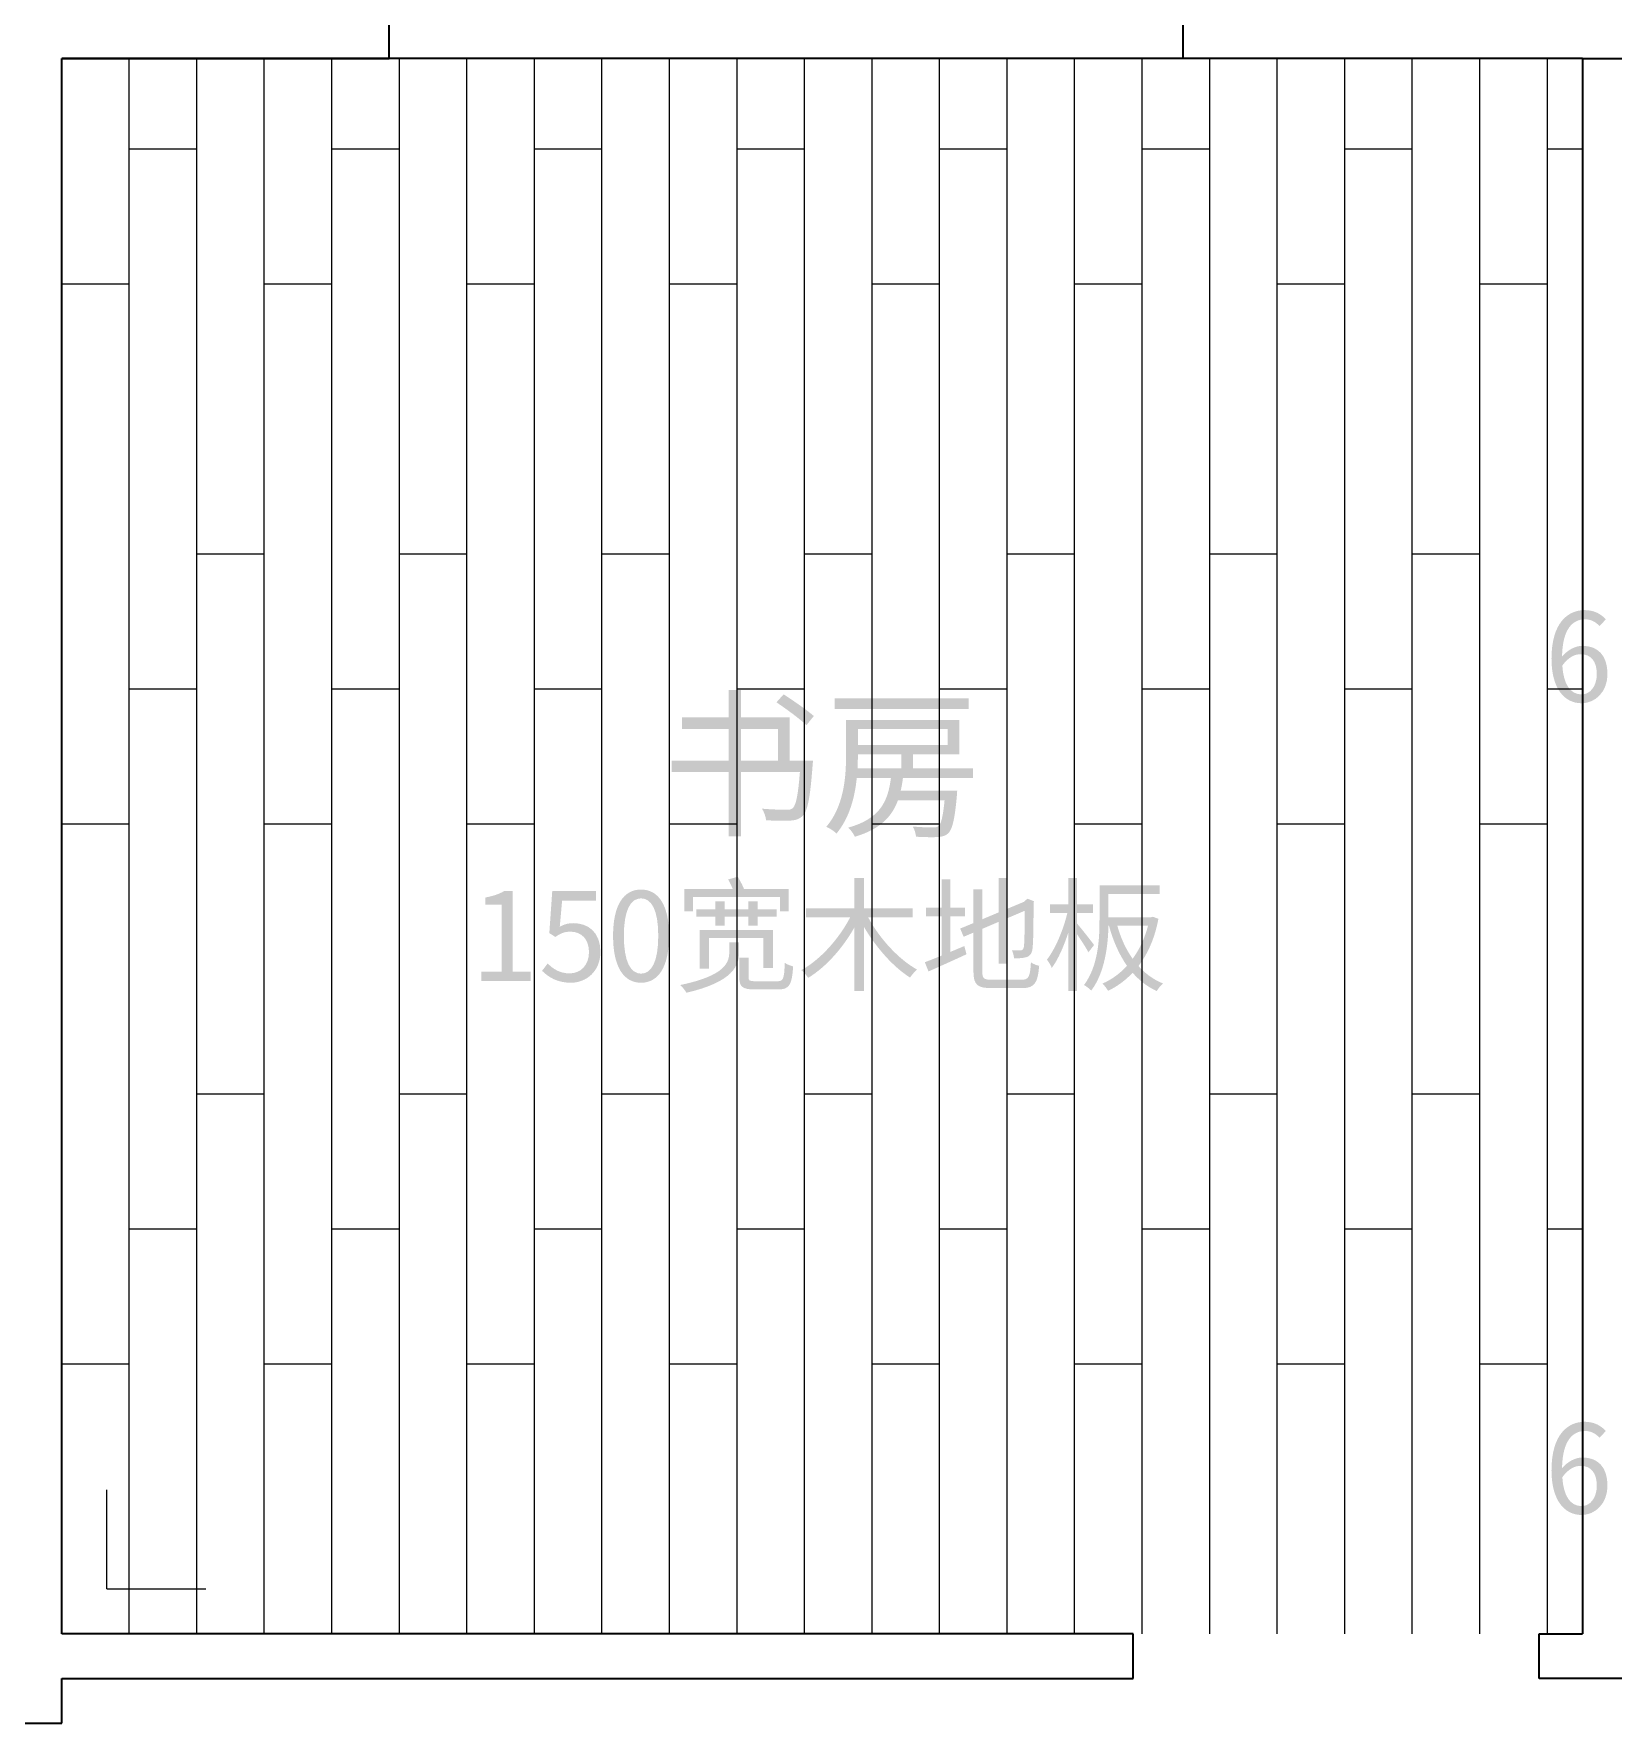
# Model space of a CAD drawing. Header units: millimetres. Extents: x -4600 to 229000, y -4300 to 19460.
# Drawn here: x 123774 to 127282, y 7731 to 11485 of the extents above; entities that cross this region are included whole.
import ezdxf

# ---------------------------------------------------------------- set-up
doc = ezdxf.new("R2010")
doc.units = ezdxf.units.MM
doc.header["$LTSCALE"] = 100
for name, color, linetype, lineweight in [('A-EX-WALL', 7, 'Continuous', 35), ('A-TEXT', 7, 'Continuous', 18), ('R2-FLOOR', 8, 'Continuous', 9)]:
    doc.layers.add(name, color=color, linetype=linetype, lineweight=lineweight)

# ---------------------------------------------------------------- blocks, each defined once
blk = doc.blocks.new('SOURCE_PROPOSED')
at = {"layer": 'A-EX-WALL'}
for p, q in [((4563.3, 9630), (4563.3, 10520)), ((6327, 9630), (6327, 10520)), ((3836.4, 6129.4), (3836.4, 9630)), ((7214, 9630), (3836.4, 9630)), ((3836.4, 9630), (4563.3, 9630)), ((7214, 9630), (7214, 6129.4)), ((7214, 9630), (8931.4, 9630)), ((6216.1, 6129.4), (3836.4, 6129.4)), ((6216.1, 6030), (6216.1, 6129.4)), ((7118, 6030), (7118, 6129.4)), ((7118, 6129.4), (7214, 6129.4)), ((3836.4, 6030), (6216.1, 6030)), ((3836.4, 5930.5), (3836.4, 6030)), ((7332.2, 6030), (7118, 6030)), ((3714, 5930.5), (3836.4, 5930.5))]:
    blk.add_line(p, q, dxfattribs=at)
blk = doc.blocks.new('R2_FLOORING')
at = {"layer": 'A-TEXT'}
h = blk.add_hatch(color=256, dxfattribs=at)
edge = h.paths.add_edge_path()
edge.add_spline(control_points=[(7212, 8197.2), (7243.1, 8197.2), (7269.6, 8223.3), (7269.6, 8262.1), (7269.6, 8304.1), (7247.7, 8324.8), (7213.9, 8324.8), (7198.4, 8324.8), (7180.9, 8315.8), (7168.6, 8300.8)], knot_values=[0, 0, 0, 0, 1, 1, 1, 2, 2, 2, 3, 3, 3, 3], degree=3, periodic=0)
edge.add_spline(control_points=[(7168.6, 8300.8), (7169.7, 8362.8), (7192.4, 8383.8), (7220.2, 8383.8), (7232.2, 8383.8), (7244.2, 8377.8), (7251.8, 8368.5)], knot_values=[0, 0, 0, 0, 1, 1, 1, 2, 2, 2, 2], degree=3, periodic=0)
edge.add_line((7251.8, 8368.5), (7266, 8383.8))
edge.add_spline(control_points=[(7266, 8383.8), (7254.8, 8395.8), (7239.8, 8404.2), (7219.1, 8404.2), (7180.3, 8404.2), (7145.2, 8374.5), (7145.2, 8296.2), (7145.2, 8230.2), (7173.8, 8197.2), (7212, 8197.2)], knot_values=[0, 0, 0, 0, 1, 1, 1, 2, 2, 2, 3, 3, 3, 3], degree=3, periodic=0)
edge = h.paths.add_edge_path(flags=0)
edge.add_spline(control_points=[(7169.2, 8280.9), (7182.3, 8299.5), (7197.5, 8306.3), (7209.8, 8306.3), (7234.1, 8306.3), (7245.8, 8289.1), (7245.8, 8262.1), (7245.8, 8234.8), (7231.1, 8216.8), (7212, 8216.8), (7186.9, 8216.8), (7171.9, 8239.4), (7169.2, 8280.9)], knot_values=[0, 0, 0, 0, 1, 1, 1, 2, 2, 2, 3, 3, 3, 4, 4, 4, 4], degree=3, periodic=0)
h = blk.add_hatch(color=256, dxfattribs=at)
edge = h.paths.add_edge_path()
edge.add_line((5214, 8165.6), (5214, 8139.7))
edge.add_line((5214, 8139.7), (5317.5, 8139.7))
edge.add_line((5317.5, 8139.7), (5317.5, 8069.8))
edge.add_line((5317.5, 8069.8), (5190.5, 8069.8))
edge.add_line((5190.5, 8069.8), (5190.5, 8044.3))
edge.add_line((5190.5, 8044.3), (5317.5, 8044.3))
edge.add_line((5317.5, 8044.3), (5317.5, 7901.7))
edge.add_line((5317.5, 7901.7), (5344.5, 7901.7))
edge.add_line((5344.5, 7901.7), (5344.5, 8044.3))
edge.add_line((5344.5, 8044.3), (5475.7, 8044.3))
edge.add_spline(control_points=[(5475.7, 8044.3), (5471.8, 7992.8), (5466.9, 7970.5), (5459.8, 7964.1), (5456.2, 7960.9), (5452.3, 7960.5), (5444.9, 7960.5), (5436.7, 7960.5), (5413.7, 7960.9), (5391.3, 7963)], knot_values=[0, 0, 0, 0, 1, 1, 1, 2, 2, 2, 3, 3, 3, 3], degree=3, periodic=0)
edge.add_spline(control_points=[(5391.3, 7963), (5396.3, 7955.6), (5399.8, 7944.9), (5400.5, 7937.1)], knot_values=[0, 0, 0, 0, 1, 1, 1, 1], degree=3, periodic=0)
edge.add_spline(control_points=[(5400.5, 7937.1), (5422.2, 7936.1), (5443.5, 7935.7), (5454.4, 7936.4)], knot_values=[0, 0, 0, 0, 1, 1, 1, 1], degree=3, periodic=0)
edge.add_spline(control_points=[(5454.4, 7936.4), (5466.9, 7937.5), (5475, 7939.6), (5482.1, 7947.4)], knot_values=[0, 0, 0, 0, 1, 1, 1, 1], degree=3, periodic=0)
edge.add_spline(control_points=[(5482.1, 7947.4), (5492.8, 7957.7), (5498.4, 7986.4), (5503.8, 8057.7)], knot_values=[0, 0, 0, 0, 1, 1, 1, 1], degree=3, periodic=0)
edge.add_spline(control_points=[(5503.8, 8057.7), (5504.1, 8061.6), (5504.8, 8069.8), (5504.8, 8069.8)], knot_values=[0, 0, 0, 0, 1, 1, 1, 1], degree=3, periodic=0)
edge.add_line((5504.8, 8069.8), (5453, 8069.8))
edge.add_line((5453, 8069.8), (5453, 8165.6))
edge.add_line((5453, 8165.6), (5344.5, 8165.6))
edge.add_line((5344.5, 8165.6), (5344.5, 8226.6))
edge.add_line((5344.5, 8226.6), (5317.5, 8226.6))
edge.add_line((5317.5, 8226.6), (5317.5, 8165.6))
edge.add_line((5317.5, 8165.6), (5214, 8165.6))
h.paths.add_polyline_path([(5344.5, 8069.8), (5344.5, 8139.7), (5426.8, 8139.7), (5426.8, 8069.8), (5344.5, 8069.8)], flags=0)
edge = h.paths.add_edge_path(flags=0)
edge.add_spline(control_points=[(5423.6, 8199.3), (5446.3, 8184), (5475.7, 8162.4), (5490.3, 8148.5)], knot_values=[0, 0, 0, 0, 1, 1, 1, 1], degree=3, periodic=0)
edge.add_line((5490.3, 8148.5), (5506.6, 8168.8))
edge.add_spline(control_points=[(5506.6, 8168.8), (5491.7, 8181.9), (5461.5, 8202.8), (5439.6, 8217)], knot_values=[0, 0, 0, 0, 1, 1, 1, 1], degree=3, periodic=0)
edge.add_line((5439.6, 8217), (5423.6, 8199.3))
for points in [[(5552.7, 8208.5), (5552.7, 8184.4), (5850.7, 8184.4), (5850.7, 8208.5), (5552.7, 8208.5)], [(5361.4, 7757), (5361.4, 7739.3), (5308.7, 7739.3), (5308.7, 7757.3), (5287.7, 7757.3), (5287.7, 7739.3), (5246, 7739.3), (5246, 7722.7), (5287.7, 7722.7), (5287.7, 7703), (5308.7, 7703), (5308.7, 7722.7), (5361.4, 7722.7), (5361.4, 7702.7), (5381.8, 7702.7), (5381.8, 7722.7), (5424.4, 7722.7), (5424.4, 7739.3), (5381.8, 7739.3), (5381.8, 7757), (5361.4, 7757)]]:
    blk.add_hatch(color=256, dxfattribs=at).paths.add_polyline_path(points)
h = blk.add_hatch(color=256, dxfattribs=at)
edge = h.paths.add_edge_path()
edge.add_line((5578.2, 8160.2), (5578.2, 8081.1))
edge.add_spline(control_points=[(5578.2, 8081.1), (5578.2, 8033.3), (5573.6, 7968.7), (5534.3, 7922.6)], knot_values=[0, 0, 0, 0, 1, 1, 1, 1], degree=3, periodic=0)
edge.add_spline(control_points=[(5534.3, 7922.6), (5541, 7920.1), (5552.3, 7912.3), (5557, 7907.7)], knot_values=[0, 0, 0, 0, 1, 1, 1, 1], degree=3, periodic=0)
edge.add_spline(control_points=[(5557, 7907.7), (5585.7, 7942.1), (5597.8, 7988.6), (5602, 8031.1)], knot_values=[0, 0, 0, 0, 1, 1, 1, 1], degree=3, periodic=0)
edge.add_line((5602, 8031.1), (5677.9, 8031.1))
edge.add_spline(control_points=[(5677.9, 8031.1), (5671.2, 7978.3), (5653.4, 7940.3), (5582.9, 7920.8)], knot_values=[0, 0, 0, 0, 1, 1, 1, 1], degree=3, periodic=0)
edge.add_spline(control_points=[(5582.9, 7920.8), (5588.2, 7916.2), (5595.3, 7906.6), (5597.8, 7900.6)], knot_values=[0, 0, 0, 0, 1, 1, 1, 1], degree=3, periodic=0)
edge.add_spline(control_points=[(5597.8, 7900.6), (5653.1, 7916.9), (5679.7, 7944.2), (5693.5, 7981.5)], knot_values=[0, 0, 0, 0, 1, 1, 1, 1], degree=3, periodic=0)
edge.add_line((5693.5, 7981.5), (5797.1, 7981.5))
edge.add_spline(control_points=[(5797.1, 7981.5), (5793.5, 7944.9), (5789.3, 7929.3), (5784, 7924.4)], knot_values=[0, 0, 0, 0, 1, 1, 1, 1], degree=3, periodic=0)
edge.add_spline(control_points=[(5784, 7924.4), (5780.8, 7921.5), (5777.2, 7921.2), (5770.8, 7921.2), (5764.1, 7921.2), (5745.7, 7921.5), (5726.5, 7923.3)], knot_values=[0, 0, 0, 0, 1, 1, 1, 2, 2, 2, 2], degree=3, periodic=0)
edge.add_spline(control_points=[(5726.5, 7923.3), (5730.4, 7916.9), (5733.2, 7907.3), (5733.6, 7900.6)], knot_values=[0, 0, 0, 0, 1, 1, 1, 1], degree=3, periodic=0)
edge.add_spline(control_points=[(5733.6, 7900.6), (5753.5, 7899.5), (5772.6, 7899.2), (5781.8, 7899.9), (5792.1, 7900.6), (5799.2, 7902.4), (5805.6, 7908.4)], knot_values=[0, 0, 0, 0, 1, 1, 1, 2, 2, 2, 2], degree=3, periodic=0)
edge.add_spline(control_points=[(5805.6, 7908.4), (5814.5, 7917.6), (5819.8, 7939.6), (5824.4, 7992.1)], knot_values=[0, 0, 0, 0, 1, 1, 1, 1], degree=3, periodic=0)
edge.add_spline(control_points=[(5824.4, 7992.1), (5824.8, 7995.3), (5825.1, 8002.8), (5825.1, 8002.8)], knot_values=[0, 0, 0, 0, 1, 1, 1, 1], degree=3, periodic=0)
edge.add_line((5825.1, 8002.8), (5699.6, 8002.8))
edge.add_spline(control_points=[(5699.6, 8002.8), (5701.7, 8011.6), (5703.5, 8021.2), (5704.5, 8031.1)], knot_values=[0, 0, 0, 0, 1, 1, 1, 1], degree=3, periodic=0)
edge.add_line((5704.5, 8031.1), (5859.9, 8031.1))
edge.add_line((5859.9, 8031.1), (5859.9, 8052.8))
edge.add_line((5859.9, 8052.8), (5727.2, 8052.8))
edge.add_line((5727.2, 8052.8), (5727.2, 8084))
edge.add_line((5727.2, 8084), (5830.1, 8084))
edge.add_line((5830.1, 8084), (5830.1, 8160.2))
edge.add_line((5830.1, 8160.2), (5578.2, 8160.2))
h.paths.add_polyline_path([(5604.5, 8139.7), (5803.8, 8139.7), (5803.8, 8104.6), (5604.5, 8104.6), (5604.5, 8139.7)], flags=0)
edge = h.paths.add_edge_path(flags=0)
edge.add_line((5604.5, 8084), (5701, 8084))
edge.add_line((5701, 8084), (5701, 8052.8))
edge.add_line((5701, 8052.8), (5603.8, 8052.8))
edge.add_spline(control_points=[(5603.8, 8052.8), (5604.1, 8062.7), (5604.5, 8071.9), (5604.5, 8080.8)], knot_values=[0, 0, 0, 0, 1, 1, 1, 1], degree=3, periodic=0)
edge.add_line((5604.5, 8080.8), (5604.5, 8084))
h = blk.add_hatch(color=256, dxfattribs=at)
edge = h.paths.add_edge_path()
edge.add_spline(control_points=[(5316.3, 7805.6), (5319.9, 7799.1), (5323.4, 7791.4), (5326.7, 7784.6)], knot_values=[0, 0, 0, 0, 1, 1, 1, 1], degree=3, periodic=0)
edge.add_line((5326.7, 7784.6), (5219.2, 7784.6))
edge.add_line((5219.2, 7784.6), (5219.2, 7734.7))
edge.add_line((5219.2, 7734.7), (5238.3, 7734.7))
edge.add_line((5238.3, 7734.7), (5238.3, 7766.9))
edge.add_line((5238.3, 7766.9), (5431.2, 7766.9))
edge.add_line((5431.2, 7766.9), (5431.2, 7734.7))
edge.add_line((5431.2, 7734.7), (5451.1, 7734.7))
edge.add_line((5451.1, 7734.7), (5451.1, 7784.6))
edge.add_line((5451.1, 7784.6), (5351.5, 7784.6))
edge.add_spline(control_points=[(5351.5, 7784.6), (5348.3, 7792.8), (5342.5, 7803.7), (5337.6, 7811.6)], knot_values=[0, 0, 0, 0, 1, 1, 1, 1], degree=3, periodic=0)
edge.add_line((5337.6, 7811.6), (5316.3, 7805.6))
h = blk.add_hatch(color=256, dxfattribs=at)
edge = h.paths.add_edge_path()
edge.add_line((4768.2, 7579.7), (4877.9, 7579.7))
edge.add_line((4877.9, 7579.7), (4877.9, 7600.4))
edge.add_line((4877.9, 7600.4), (4837.8, 7600.4))
edge.add_line((4837.8, 7600.4), (4837.8, 7779.7))
edge.add_line((4837.8, 7779.7), (4818.7, 7779.7))
edge.add_spline(control_points=[(4818.7, 7779.7), (4807.8, 7773.4), (4794.9, 7768.8), (4777.2, 7765.5)], knot_values=[0, 0, 0, 0, 1, 1, 1, 1], degree=3, periodic=0)
edge.add_line((4777.2, 7765.5), (4777.2, 7749.7))
edge.add_line((4777.2, 7749.7), (4812.9, 7749.7))
edge.add_line((4812.9, 7749.7), (4812.9, 7600.4))
edge.add_line((4812.9, 7600.4), (4768.2, 7600.4))
edge.add_line((4768.2, 7600.4), (4768.2, 7579.7))
h = blk.add_hatch(color=256, dxfattribs=at)
edge = h.paths.add_edge_path()
edge.add_spline(control_points=[(4967.1, 7576.1), (5000.7, 7576.1), (5032.6, 7601), (5032.6, 7644.6), (5032.6, 7688.8), (5005.3, 7708.5), (4972.3, 7708.5), (4960.3, 7708.5), (4951.3, 7705.5), (4942.3, 7700.6)], knot_values=[0, 0, 0, 0, 1, 1, 1, 2, 2, 2, 3, 3, 3, 3], degree=3, periodic=0)
edge.add_line((4942.3, 7700.6), (4947.5, 7758.4))
edge.add_line((4947.5, 7758.4), (5022.8, 7758.4))
edge.add_line((5022.8, 7758.4), (5022.8, 7779.7))
edge.add_line((5022.8, 7779.7), (4925.6, 7779.7))
edge.add_line((4925.6, 7779.7), (4919.1, 7686.4))
edge.add_line((4919.1, 7686.4), (4932.4, 7677.9))
edge.add_spline(control_points=[(4932.4, 7677.9), (4943.9, 7685.5), (4952.4, 7689.6), (4965.7, 7689.6), (4990.8, 7689.6), (5007.2, 7672.7), (5007.2, 7644.1), (5007.2, 7614.9), (4988.4, 7596.9), (4964.6, 7596.9), (4941.4, 7596.9), (4926.7, 7607.5), (4915.5, 7619)], knot_values=[0, 0, 0, 0, 1, 1, 1, 2, 2, 2, 3, 3, 3, 4, 4, 4, 4], degree=3, periodic=0)
edge.add_line((4915.5, 7619), (4903, 7602.6))
edge.add_spline(control_points=[(4903, 7602.6), (4916.6, 7589.2), (4935.7, 7576.1), (4967.1, 7576.1)], knot_values=[0, 0, 0, 0, 1, 1, 1, 1], degree=3, periodic=0)
h = blk.add_hatch(color=256, dxfattribs=at)
edge = h.paths.add_edge_path()
edge.add_spline(control_points=[(5122.9, 7576.1), (5160.8, 7576.1), (5185.1, 7610.5), (5185.1, 7680.4), (5185.1, 7749.7), (5160.8, 7783.2), (5122.9, 7783.2), (5084.7, 7783.2), (5060.7, 7749.7), (5060.7, 7680.4), (5060.7, 7610.5), (5084.7, 7576.1), (5122.9, 7576.1)], knot_values=[0, 0, 0, 0, 1, 1, 1, 2, 2, 2, 3, 3, 3, 4, 4, 4, 4], degree=3, periodic=0)
edge = h.paths.add_edge_path(flags=0)
edge.add_spline(control_points=[(5122.9, 7596.3), (5100.2, 7596.3), (5084.7, 7621.7), (5084.7, 7680.4), (5084.7, 7738.8), (5100.2, 7763.6), (5122.9, 7763.6), (5145.5, 7763.6), (5161.1, 7738.8), (5161.1, 7680.4), (5161.1, 7621.7), (5145.5, 7596.3), (5122.9, 7596.3)], knot_values=[0, 0, 0, 0, 1, 1, 1, 2, 2, 2, 3, 3, 3, 4, 4, 4, 4], degree=3, periodic=0)
h = blk.add_hatch(color=256, dxfattribs=at)
edge = h.paths.add_edge_path()
edge.add_line((5596.8, 7808.6), (5596.8, 7741.8))
edge.add_line((5596.8, 7741.8), (5489.6, 7741.8))
edge.add_line((5489.6, 7741.8), (5489.6, 7721.3))
edge.add_line((5489.6, 7721.3), (5587.3, 7721.3))
edge.add_spline(control_points=[(5587.3, 7721.3), (5562.7, 7673.8), (5521, 7627.2), (5479, 7604.2)], knot_values=[0, 0, 0, 0, 1, 1, 1, 1], degree=3, periodic=0)
edge.add_spline(control_points=[(5479, 7604.2), (5483.9, 7600.1), (5490.7, 7592.2), (5494.2, 7587)], knot_values=[0, 0, 0, 0, 1, 1, 1, 1], degree=3, periodic=0)
edge.add_spline(control_points=[(5494.2, 7587), (5533, 7610.5), (5570.6, 7652.5), (5596.8, 7699.2)], knot_values=[0, 0, 0, 0, 1, 1, 1, 1], degree=3, periodic=0)
edge.add_line((5596.8, 7699.2), (5596.8, 7557.9))
edge.add_line((5596.8, 7557.9), (5618.4, 7557.9))
edge.add_line((5618.4, 7557.9), (5618.4, 7699.5))
edge.add_spline(control_points=[(5618.4, 7699.5), (5645.1, 7654.2), (5682.8, 7611.3), (5720.4, 7587.6)], knot_values=[0, 0, 0, 0, 1, 1, 1, 1], degree=3, periodic=0)
edge.add_spline(control_points=[(5720.4, 7587.6), (5724, 7593.3), (5731.1, 7601.2), (5736, 7605.3)], knot_values=[0, 0, 0, 0, 1, 1, 1, 1], degree=3, periodic=0)
edge.add_spline(control_points=[(5736, 7605.3), (5694.8, 7628.2), (5652.2, 7674.9), (5627.4, 7721.3)], knot_values=[0, 0, 0, 0, 1, 1, 1, 1], degree=3, periodic=0)
edge.add_line((5627.4, 7721.3), (5726.4, 7721.3))
edge.add_line((5726.4, 7721.3), (5726.4, 7741.8))
edge.add_line((5726.4, 7741.8), (5618.4, 7741.8))
edge.add_line((5618.4, 7741.8), (5618.4, 7808.6))
edge.add_line((5618.4, 7808.6), (5596.8, 7808.6))
h = blk.add_hatch(color=256, dxfattribs=at)
edge = h.paths.add_edge_path()
edge.add_line((5753.2, 7621.7), (5761.4, 7601.2))
edge.add_spline(control_points=[(5761.4, 7601.2), (5785.4, 7611.9), (5816.5, 7625.8), (5845.7, 7639.4)], knot_values=[0, 0, 0, 0, 1, 1, 1, 1], degree=3, periodic=0)
edge.add_line((5845.7, 7639.4), (5841, 7657.7))
edge.add_line((5841, 7657.7), (5809.9, 7644.6))
edge.add_line((5809.9, 7644.6), (5809.9, 7723.7))
edge.add_line((5809.9, 7723.7), (5842.1, 7723.7))
edge.add_line((5842.1, 7723.7), (5842.1, 7743.1))
edge.add_line((5842.1, 7743.1), (5809.9, 7743.1))
edge.add_line((5809.9, 7743.1), (5809.9, 7805.6))
edge.add_line((5809.9, 7805.6), (5790.6, 7805.6))
edge.add_line((5790.6, 7805.6), (5790.6, 7743.1))
edge.add_line((5790.6, 7743.1), (5755.6, 7743.1))
edge.add_line((5755.6, 7743.1), (5755.6, 7723.7))
edge.add_line((5755.6, 7723.7), (5790.6, 7723.7))
edge.add_line((5790.6, 7723.7), (5790.6, 7636.4))
edge.add_spline(control_points=[(5790.6, 7636.4), (5776.4, 7630.7), (5763.5, 7625.5), (5753.2, 7621.7)], knot_values=[0, 0, 0, 0, 1, 1, 1, 1], degree=3, periodic=0)
h = blk.add_hatch(color=256, dxfattribs=at)
edge = h.paths.add_edge_path()
edge.add_line((5861.2, 7783.5), (5861.2, 7708.7))
edge.add_line((5861.2, 7708.7), (5831.8, 7696.5))
edge.add_line((5831.8, 7696.5), (5839.4, 7678.2))
edge.add_line((5839.4, 7678.2), (5861.2, 7687.5))
edge.add_line((5861.2, 7687.5), (5861.2, 7601.2))
edge.add_spline(control_points=[(5861.2, 7601.2), (5861.2, 7571.5), (5870.2, 7564.1), (5901.6, 7564.1), (5908.7, 7564.1), (5961.4, 7564.1), (5969, 7564.1), (5997.4, 7564.1), (6004.2, 7576.1), (6007.2, 7613.8)], knot_values=[0, 0, 0, 0, 1, 1, 1, 2, 2, 2, 3, 3, 3, 3], degree=3, periodic=0)
edge.add_spline(control_points=[(6007.2, 7613.8), (6001.7, 7614.6), (5993.6, 7617.9), (5988.9, 7621.4)], knot_values=[0, 0, 0, 0, 1, 1, 1, 1], degree=3, periodic=0)
edge.add_spline(control_points=[(5988.9, 7621.4), (5987, 7590), (5984.3, 7582.7), (5968.2, 7582.7), (5957.3, 7582.7), (5911.4, 7582.7), (5902.4, 7582.7), (5884.1, 7582.7), (5880.9, 7585.7), (5880.9, 7600.7)], knot_values=[0, 0, 0, 0, 1, 1, 1, 2, 2, 2, 3, 3, 3, 3], degree=3, periodic=0)
edge.add_line((5880.9, 7600.7), (5880.9, 7695.9))
edge.add_line((5880.9, 7695.9), (5917.4, 7711.5))
edge.add_line((5917.4, 7711.5), (5917.4, 7618.7))
edge.add_line((5917.4, 7618.7), (5936.8, 7618.7))
edge.add_line((5936.8, 7618.7), (5936.8, 7719.7))
edge.add_line((5936.8, 7719.7), (5975, 7736))
edge.add_spline(control_points=[(5975, 7736), (5975, 7692.1), (5974.5, 7661.8), (5973.1, 7655.3), (5971.7, 7649), (5969.3, 7647.9), (5964.9, 7647.9), (5962.2, 7647.9), (5953.2, 7647.9), (5946.6, 7648.4)], knot_values=[0, 0, 0, 0, 1, 1, 1, 2, 2, 2, 3, 3, 3, 3], degree=3, periodic=0)
edge.add_spline(control_points=[(5946.6, 7648.4), (5949.1, 7643.8), (5950.7, 7635.9), (5951.5, 7630.4)], knot_values=[0, 0, 0, 0, 1, 1, 1, 1], degree=3, periodic=0)
edge.add_spline(control_points=[(5951.5, 7630.4), (5959.2, 7630.4), (5970.1, 7630.4), (5977.2, 7632.6)], knot_values=[0, 0, 0, 0, 1, 1, 1, 1], degree=3, periodic=0)
edge.add_spline(control_points=[(5977.2, 7632.6), (5985.4, 7634.5), (5990.6, 7639.4), (5992.2, 7650.6)], knot_values=[0, 0, 0, 0, 1, 1, 1, 1], degree=3, periodic=0)
edge.add_spline(control_points=[(5992.2, 7650.6), (5994.1, 7661.3), (5994.7, 7702.2), (5994.7, 7753.5)], knot_values=[0, 0, 0, 0, 1, 1, 1, 1], degree=3, periodic=0)
edge.add_line((5994.7, 7753.5), (5995.7, 7757.3))
edge.add_line((5995.7, 7757.3), (5981.3, 7762.8))
edge.add_line((5981.3, 7762.8), (5977.5, 7759.8))
edge.add_line((5977.5, 7759.8), (5973.4, 7755.9))
edge.add_line((5973.4, 7755.9), (5936.8, 7740.7))
edge.add_line((5936.8, 7740.7), (5936.8, 7808.9))
edge.add_line((5936.8, 7808.9), (5917.4, 7808.9))
edge.add_line((5917.4, 7808.9), (5917.4, 7732.5))
edge.add_line((5917.4, 7732.5), (5880.9, 7717.2))
edge.add_line((5880.9, 7717.2), (5880.9, 7783.5))
edge.add_line((5880.9, 7783.5), (5861.2, 7783.5))
h = blk.add_hatch(color=256, dxfattribs=at)
edge = h.paths.add_edge_path()
edge.add_line((6072.1, 7808.9), (6072.1, 7750.5))
edge.add_line((6072.1, 7750.5), (6031.2, 7750.5))
edge.add_line((6031.2, 7750.5), (6031.2, 7731.1))
edge.add_line((6031.2, 7731.1), (6069.7, 7731.1))
edge.add_spline(control_points=[(6069.7, 7731.1), (6061, 7693.5), (6042.7, 7650.6), (6024.4, 7627.4)], knot_values=[0, 0, 0, 0, 1, 1, 1, 1], degree=3, periodic=0)
edge.add_spline(control_points=[(6024.4, 7627.4), (6027.9, 7622.8), (6033.1, 7614.6), (6035.3, 7609.1)], knot_values=[0, 0, 0, 0, 1, 1, 1, 1], degree=3, periodic=0)
edge.add_spline(control_points=[(6035.3, 7609.1), (6049, 7627.4), (6062.3, 7657.4), (6072.1, 7688.5)], knot_values=[0, 0, 0, 0, 1, 1, 1, 1], degree=3, periodic=0)
edge.add_line((6072.1, 7688.5), (6072.1, 7558.1))
edge.add_line((6072.1, 7558.1), (6091.5, 7558.1))
edge.add_line((6091.5, 7558.1), (6091.5, 7683.6))
edge.add_spline(control_points=[(6091.5, 7683.6), (6100.8, 7670), (6111.7, 7653.1), (6116.6, 7643.8)], knot_values=[0, 0, 0, 0, 1, 1, 1, 1], degree=3, periodic=0)
edge.add_line((6116.6, 7643.8), (6129.2, 7659.9))
edge.add_spline(control_points=[(6129.2, 7659.9), (6123.7, 7667.5), (6099.4, 7698.6), (6091.5, 7707.4)], knot_values=[0, 0, 0, 0, 1, 1, 1, 1], degree=3, periodic=0)
edge.add_line((6091.5, 7707.4), (6091.5, 7731.1))
edge.add_line((6091.5, 7731.1), (6127, 7731.1))
edge.add_line((6127, 7731.1), (6127, 7750.5))
edge.add_line((6127, 7750.5), (6091.5, 7750.5))
edge.add_line((6091.5, 7750.5), (6091.5, 7808.9))
edge.add_line((6091.5, 7808.9), (6072.1, 7808.9))
h = blk.add_hatch(color=256, dxfattribs=at)
edge = h.paths.add_edge_path()
edge.add_line((6141.2, 7792.2), (6141.2, 7715.6))
edge.add_spline(control_points=[(6141.2, 7715.6), (6141.2, 7672.2), (6138.2, 7613), (6106.8, 7571)], knot_values=[0, 0, 0, 0, 1, 1, 1, 1], degree=3, periodic=0)
edge.add_spline(control_points=[(6106.8, 7571), (6111.2, 7568.8), (6119.6, 7562.2), (6122.9, 7558.7)], knot_values=[0, 0, 0, 0, 1, 1, 1, 1], degree=3, periodic=0)
edge.add_spline(control_points=[(6122.9, 7558.7), (6153.2, 7599.1), (6160, 7658), (6161.1, 7703)], knot_values=[0, 0, 0, 0, 1, 1, 1, 1], degree=3, periodic=0)
edge.add_line((6161.1, 7703), (6162.2, 7703))
edge.add_spline(control_points=[(6162.2, 7703), (6171.5, 7669.2), (6184.6, 7638.9), (6202.3, 7613.8)], knot_values=[0, 0, 0, 0, 1, 1, 1, 1], degree=3, periodic=0)
edge.add_spline(control_points=[(6202.3, 7613.8), (6186.2, 7596.1), (6167.6, 7582.7), (6147.7, 7574.2)], knot_values=[0, 0, 0, 0, 1, 1, 1, 1], degree=3, periodic=0)
edge.add_spline(control_points=[(6147.7, 7574.2), (6152.1, 7570.4), (6157.5, 7562.8), (6160.3, 7558.1)], knot_values=[0, 0, 0, 0, 1, 1, 1, 1], degree=3, periodic=0)
edge.add_spline(control_points=[(6160.3, 7558.1), (6180.2, 7567.7), (6198.5, 7581), (6214.8, 7598.2)], knot_values=[0, 0, 0, 0, 1, 1, 1, 1], degree=3, periodic=0)
edge.add_spline(control_points=[(6214.8, 7598.2), (6229.9, 7581), (6247.6, 7567.1), (6268.3, 7557.6)], knot_values=[0, 0, 0, 0, 1, 1, 1, 1], degree=3, periodic=0)
edge.add_spline(control_points=[(6268.3, 7557.6), (6271.3, 7562.8), (6277.3, 7570.4), (6282.2, 7574.5)], knot_values=[0, 0, 0, 0, 1, 1, 1, 1], degree=3, periodic=0)
edge.add_spline(control_points=[(6282.2, 7574.5), (6261, 7583), (6242.9, 7596.3), (6227.7, 7613.2)], knot_values=[0, 0, 0, 0, 1, 1, 1, 1], degree=3, periodic=0)
edge.add_spline(control_points=[(6227.7, 7613.2), (6248.4, 7640.3), (6264, 7674.9), (6272.1, 7718.3)], knot_values=[0, 0, 0, 0, 1, 1, 1, 1], degree=3, periodic=0)
edge.add_line((6272.1, 7718.3), (6259.6, 7722.7))
edge.add_line((6259.6, 7722.7), (6256, 7721.8))
edge.add_line((6256, 7721.8), (6161.1, 7721.8))
edge.add_line((6161.1, 7721.8), (6161.1, 7773.1))
edge.add_line((6161.1, 7773.1), (6274.9, 7773.1))
edge.add_line((6274.9, 7773.1), (6274.9, 7792.2))
edge.add_line((6274.9, 7792.2), (6141.2, 7792.2))
edge = h.paths.add_edge_path(flags=0)
edge.add_line((6180.7, 7703), (6249, 7703))
edge.add_spline(control_points=[(6249, 7703), (6241.6, 7674.6), (6229.9, 7649.8), (6214.8, 7629.3)], knot_values=[0, 0, 0, 0, 1, 1, 1, 1], degree=3, periodic=0)
edge.add_spline(control_points=[(6214.8, 7629.3), (6199.8, 7650.4), (6188.4, 7675.5), (6180.7, 7703)], knot_values=[0, 0, 0, 0, 1, 1, 1, 1], degree=3, periodic=0)
h = blk.add_hatch(color=256, dxfattribs=at)
edge = h.paths.add_edge_path()
edge.add_line((5318.8, 7665.9), (5318.8, 7644.3))
edge.add_spline(control_points=[(5318.8, 7644.3), (5318.8, 7622.2), (5311.2, 7592), (5209.9, 7571)], knot_values=[0, 0, 0, 0, 1, 1, 1, 1], degree=3, periodic=0)
edge.add_spline(control_points=[(5209.9, 7571), (5214.8, 7566.6), (5221.1, 7558.7), (5223.6, 7553.8)], knot_values=[0, 0, 0, 0, 1, 1, 1, 1], degree=3, periodic=0)
edge.add_spline(control_points=[(5223.6, 7553.8), (5328.6, 7578.3), (5340.6, 7615.2), (5340.6, 7643.8)], knot_values=[0, 0, 0, 0, 1, 1, 1, 1], degree=3, periodic=0)
edge.add_line((5340.6, 7643.8), (5340.6, 7665.9))
edge.add_line((5340.6, 7665.9), (5318.8, 7665.9))
h.paths.add_polyline_path([(5253.3, 7693.5), (5253.3, 7607.2), (5273.8, 7607.2), (5273.8, 7675.7), (5394.7, 7675.7), (5394.7, 7608.9), (5415.9, 7608.9), (5415.9, 7693.5), (5253.3, 7693.5)], flags=0)
h = blk.add_hatch(color=256, dxfattribs=at)
edge = h.paths.add_edge_path()
edge.add_line((5341.2, 7631.5), (5341.2, 7587.6))
edge.add_spline(control_points=[(5341.2, 7587.6), (5341.2, 7566.9), (5348.5, 7561.1), (5376.4, 7561.1), (5382.4, 7561.1), (5420.6, 7561.1), (5426.9, 7561.1), (5452, 7561.1), (5458.2, 7571), (5460.7, 7612.4)], knot_values=[0, 0, 0, 0, 1, 1, 1, 2, 2, 2, 3, 3, 3, 3], degree=3, periodic=0)
edge.add_spline(control_points=[(5460.7, 7612.4), (5455.2, 7613.8), (5446.8, 7616.8), (5442.1, 7620.3)], knot_values=[0, 0, 0, 0, 1, 1, 1, 1], degree=3, periodic=0)
edge.add_spline(control_points=[(5442.1, 7620.3), (5440.8, 7584.3), (5438.9, 7579.4), (5425.5, 7579.4), (5416.8, 7579.4), (5384.6, 7579.4), (5378, 7579.4), (5364.1, 7579.4), (5361.6, 7580.5), (5361.6, 7587.9)], knot_values=[0, 0, 0, 0, 1, 1, 1, 2, 2, 2, 3, 3, 3, 3], degree=3, periodic=0)
edge.add_line((5361.6, 7587.9), (5361.6, 7631.5))
edge.add_line((5361.6, 7631.5), (5341.2, 7631.5))
h = blk.add_hatch(color=256, dxfattribs=at)
edge = h.paths.add_edge_path()
edge.add_spline(control_points=[(7212, 6393.3), (7243.1, 6393.3), (7269.6, 6419.5), (7269.6, 6458.3), (7269.6, 6500.3), (7247.7, 6521), (7213.9, 6521), (7198.4, 6521), (7180.9, 6512), (7168.6, 6497)], knot_values=[0, 0, 0, 0, 1, 1, 1, 2, 2, 2, 3, 3, 3, 3], degree=3, periodic=0)
edge.add_spline(control_points=[(7168.6, 6497), (7169.7, 6559), (7192.4, 6580), (7220.2, 6580), (7232.2, 6580), (7244.2, 6574), (7251.8, 6564.7)], knot_values=[0, 0, 0, 0, 1, 1, 1, 2, 2, 2, 2], degree=3, periodic=0)
edge.add_line((7251.8, 6564.7), (7266, 6580))
edge.add_spline(control_points=[(7266, 6580), (7254.8, 6592), (7239.8, 6600.4), (7219.1, 6600.4), (7180.3, 6600.4), (7145.2, 6570.7), (7145.2, 6492.4), (7145.2, 6426.3), (7173.8, 6393.3), (7212, 6393.3)], knot_values=[0, 0, 0, 0, 1, 1, 1, 2, 2, 2, 3, 3, 3, 3], degree=3, periodic=0)
edge = h.paths.add_edge_path(flags=0)
edge.add_spline(control_points=[(7169.2, 6477.1), (7182.3, 6495.7), (7197.5, 6502.5), (7209.8, 6502.5), (7234.1, 6502.5), (7245.8, 6485.3), (7245.8, 6458.3), (7245.8, 6431), (7231.1, 6413), (7212, 6413), (7186.9, 6413), (7171.9, 6435.6), (7169.2, 6477.1)], knot_values=[0, 0, 0, 0, 1, 1, 1, 2, 2, 2, 3, 3, 3, 4, 4, 4, 4], degree=3, periodic=0)
at = {"layer": 'R2-FLOOR'}
for p, q in [((3986, 6129.4), (3986, 9630)), ((4136, 6129.4), (4136, 9630)), ((4286, 6129.4), (4286, 9630)), ((4436, 6129.4), (4436, 9630)), ((4586, 6129.4), (4586, 9630)), ((4736, 6129.4), (4736, 9630)), ((4886, 6129.4), (4886, 9630)), ((5036, 6129.4), (5036, 9630)), ((5186, 6129.4), (5186, 9630)), ((5336, 6129.4), (5336, 9630)), ((5486, 6129.4), (5486, 9630)), ((5636, 6129.4), (5636, 9630)), ((5786, 6129.4), (5786, 9630)), ((5936, 6129.4), (5936, 9630)), ((6086, 6129.4), (6086, 9630)), ((6236, 6129.4), (6236, 9630)), ((6386, 6129.4), (6386, 9630)), ((6536, 6129.4), (6536, 9630)), ((6686, 6129.4), (6686, 9630)), ((6836, 6129.4), (6836, 9630)), ((6986, 6129.4), (6986, 9630)), ((7136, 6129.4), (7136, 9630)), ((3986, 9429), (4136, 9429)), ((4436, 9429), (4586, 9429)), ((4886, 9429), (5036, 9429)), ((5336, 9429), (5486, 9429)), ((5786, 9429), (5936, 9429)), ((6236, 9429), (6386, 9429)), ((6686, 9429), (6836, 9429)), ((7136, 9429), (7214, 9429)), ((3836, 9129), (3986, 9129)), ((4286, 9129), (4436, 9129)), ((4736, 9129), (4886, 9129)), ((5186, 9129), (5336, 9129)), ((5636, 9129), (5786, 9129)), ((6086, 9129), (6236, 9129)), ((6536, 9129), (6686, 9129)), ((6986, 9129), (7136, 9129)), ((4136, 8529), (4286, 8529)), ((4586, 8529), (4736, 8529)), ((5036, 8529), (5186, 8529)), ((5486, 8529), (5636, 8529)), ((5936, 8529), (6086, 8529)), ((6386, 8529), (6536, 8529)), ((6836, 8529), (6986, 8529)), ((3986, 8229), (4136, 8229)), ((4436, 8229), (4586, 8229)), ((4886, 8229), (5036, 8229)), ((5336, 8229), (5486, 8229)), ((5786, 8229), (5936, 8229)), ((6236, 8229), (6386, 8229)), ((6686, 8229), (6836, 8229)), ((7136, 8229), (7214, 8229)), ((3836, 7929), (3986, 7929)), ((4286, 7929), (4436, 7929)), ((4736, 7929), (4886, 7929)), ((5186, 7929), (5336, 7929)), ((5636, 7929), (5786, 7929)), ((6086, 7929), (6236, 7929)), ((6536, 7929), (6686, 7929)), ((6986, 7929), (7136, 7929)), ((4136, 7329), (4286, 7329)), ((4586, 7329), (4736, 7329)), ((5036, 7329), (5186, 7329)), ((5486, 7329), (5636, 7329)), ((5936, 7329), (6086, 7329)), ((6386, 7329), (6536, 7329)), ((6836, 7329), (6986, 7329)), ((3986, 7029), (4136, 7029)), ((4436, 7029), (4586, 7029)), ((4886, 7029), (5036, 7029)), ((5336, 7029), (5486, 7029)), ((5786, 7029), (5936, 7029)), ((6236, 7029), (6386, 7029)), ((6686, 7029), (6836, 7029)), ((7136, 7029), (7214, 7029)), ((3836, 6729), (3986, 6729)), ((4286, 6729), (4436, 6729)), ((4736, 6729), (4886, 6729)), ((5186, 6729), (5336, 6729)), ((5636, 6729), (5786, 6729)), ((6086, 6729), (6236, 6729)), ((6536, 6729), (6686, 6729)), ((6986, 6729), (7136, 6729)), ((3936.4, 6229.4), (3936.4, 6449.4)), ((3936.4, 6229.4), (3936.4, 6229.4)), ((3936.4, 6229.4), (4156.4, 6229.4))]:
    blk.add_line(p, q, dxfattribs=at)
blk = doc.blocks.new('A04_SHEET')
for name in ['SOURCE_PROPOSED', 'R2_FLOORING']:
    blk.add_blockref(name, (0, 1800))

msp = doc.modelspace()

# ---------------------------------------------------------------- block references
msp.add_blockref('A04_SHEET', (120000, 0))

doc.saveas('drawing.dxf')
